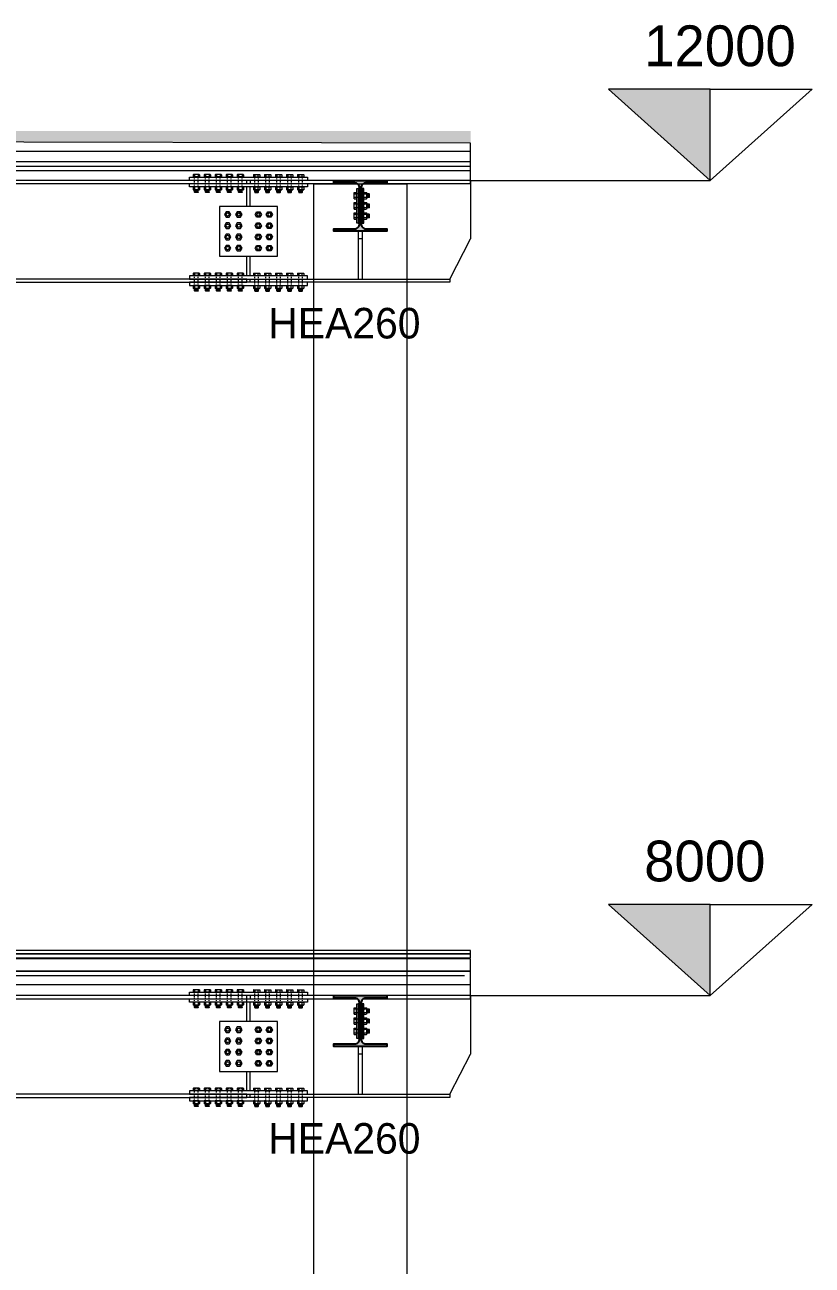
# Model space of a CAD drawing. Header units: millimetres. Extents: x -6949 to 549764, y -83146 to 127128.
# Drawn here: x 197979 to 201843, y 69221 to 75307 of the extents above; entities that cross this region are included whole.
import ezdxf

# ---------------------------------------------------------------- set-up
doc = ezdxf.new("R2010")
doc.units = ezdxf.units.MM
doc.linetypes.add('Tratto', pattern=[6.35, 3.175, -3.175])
for name, color, linetype, lineweight in [('armatura', 1, 'Continuous', 15), ('bulloni', 5, 'Continuous', 9), ('piastra', 6, 'Continuous', 18), ('S-BEAM', 5, 'Continuous', 18), ('S-COLS', 7, 'Continuous', 18), ('SEZIONI acciaio - Steel sections', 7, 'Continuous', 25), ('solaio2', 7, 'Continuous', 9)]:
    doc.layers.add(name, color=color, linetype=linetype, lineweight=lineweight)
doc.layers.add('quote', color=7, linetype='Continuous', lineweight=5, true_color=0x383838)
doc.styles.get("Standard").update_dxf_attribs({"font": ''})
doc.styles.get('Standard').set_extended_font_data('Bahnschrift Light')

# ---------------------------------------------------------------- blocks, each defined once
blk = doc.blocks.new('*U252')
at = {"layer": 'bulloni'}
blk.add_lwpolyline([(-15.6, 0), (-7.8, -13.5), (7.8, -13.5), (15.6, 0), (7.8, 13.5), (-7.8, 13.5)], close=True, dxfattribs=at)
for radius in [9, 7.88]:
    blk.add_circle((0, 0), radius, dxfattribs=at)
blk = doc.blocks.new('*U253')
at = {"color": 0, "linetype": 'ByBlock', "lineweight": -2, "transparency": 16777216}
for p in [(0, 0), (55, 0), (0, -55), (55, -55), (0, -110), (55, -110), (0, -165), (55, -165)]:
    blk.add_blockref('*U252', p, dxfattribs=at)
blk = doc.blocks.new('*U254')
at = {"layer": 'bulloni'}
blk.add_lwpolyline([(-15.6, 0), (-7.8, -13.5), (7.8, -13.5), (15.6, 0), (7.8, 13.5), (-7.8, 13.5)], close=True, dxfattribs=at)
for radius in [9, 7.88]:
    blk.add_circle((0, 0), radius, dxfattribs=at)
blk = doc.blocks.new('*U255')
at = {"color": 0, "linetype": 'ByBlock', "lineweight": -2, "transparency": 16777216}
for p in [(0, 0), (55, 0), (0, -55), (55, -55), (0, -110), (55, -110), (0, -165), (55, -165)]:
    blk.add_blockref('*U254', p, dxfattribs=at)
blk = doc.blocks.new('*U256')
at = {"layer": 'bulloni'}
for p, q in [((-13.7, 44.3), (-15.6, 43.1)), ((-15.6, 43.1), (-15.6, 32.8)), ((15.6, 32.8), (-15.6, 32.8)), ((13.7, 44.3), (-13.7, 44.3)), ((-12.5, 32.8), (-12.5, 32.3)), ((12.5, 32.3), (-12.5, 32.3)), ((-7.8, 32.8), (-7.8, 43.1)), ((7.8, 43.1), (7.8, 32.8)), ((12.5, 32.8), (12.5, 32.3)), ((13.7, 44.3), (15.6, 43.1)), ((15.6, 43.1), (15.6, 32.8)), ((-13.7, -16.7), (-15.6, -17.9)), ((-15.6, -17.9), (-15.6, -30.4)), ((-13.7, -31.7), (-15.6, -30.4)), ((13.7, -16.7), (-13.7, -16.7)), ((13.7, -31.7), (-13.7, -31.7)), ((-9, -43.3), (-9, -31.7)), ((-8, -44.3), (-9, -43.3)), ((9, -43.3), (-9, -43.3)), ((8, -44.3), (-8, -44.3)), ((-7.8, -30.4), (-7.8, -17.9)), ((-6.5, -34.4), (6.5, -33.7)), ((-6.5, -39.4), (6.5, -38.7)), ((-5, -36.8), (5, -36.3)), ((-5, -41.8), (5, -41.3)), ((7.8, -17.9), (7.8, -30.4)), ((9, -43.3), (8, -44.3)), ((9, -43.3), (9, -31.7)), ((13.7, -16.7), (15.6, -17.9)), ((13.7, -31.7), (15.6, -30.4)), ((15.6, -17.9), (15.6, -30.4))]:
    blk.add_line(p, q, dxfattribs=at)
at = {"layer": 'bulloni', "linetype": 'Tratto'}
for points in [[(-9, -16.7), (-9, 31.3)], [(9, -16.7), (9, 31.3)]]:
    blk.add_lwpolyline(points, dxfattribs=at)
at = {"layer": 'bulloni'}
for centre, radius, start, end in [((-11.7, 37.6), 6.67, 54.26215, 125.73785), ((-10, 31.3), 1, 0, 90), ((0, 19.5), 24.8, 71.68582, 108.31418), ((11.7, 37.6), 6.67, 54.26215, 125.73785), ((10, 31.3), 1, 90, 180), ((-11.7, -23.4), 6.67, 54.26215, 125.73785), ((-11.7, -25), 6.67, 234.26215, 305.73785), ((0, -41.5), 24.8, 71.68582, 108.31418), ((0, -6.9), 24.8, 251.68582, 288.31418), ((11.7, -23.4), 6.67, 54.26215, 125.73785), ((11.7, -25), 6.67, 234.26215, 305.73785)]:
    blk.add_arc(centre, radius, start, end, dxfattribs=at)
blk = doc.blocks.new('*U257')
at = {"color": 0, "linetype": 'ByBlock', "lineweight": -2, "transparency": 16777216}
for p in [(0, 0), (54, 0), (108, 0), (162, 0), (216, 0)]:
    blk.add_blockref('*U256', p, dxfattribs=at)
blk = doc.blocks.new('*U258')
at = {"layer": 'bulloni'}
for p, q in [((-13.7, 44.3), (-15.6, 43.1)), ((-15.6, 43.1), (-15.6, 32.8)), ((15.6, 32.8), (-15.6, 32.8)), ((13.7, 44.3), (-13.7, 44.3)), ((-12.5, 32.8), (-12.5, 32.3)), ((12.5, 32.3), (-12.5, 32.3)), ((-7.8, 32.8), (-7.8, 43.1)), ((7.8, 43.1), (7.8, 32.8)), ((12.5, 32.8), (12.5, 32.3)), ((13.7, 44.3), (15.6, 43.1)), ((15.6, 43.1), (15.6, 32.8)), ((-13.7, -16.7), (-15.6, -17.9)), ((-15.6, -17.9), (-15.6, -30.4)), ((-13.7, -31.7), (-15.6, -30.4)), ((13.7, -16.7), (-13.7, -16.7)), ((13.7, -31.7), (-13.7, -31.7)), ((-9, -43.3), (-9, -31.7)), ((-8, -44.3), (-9, -43.3)), ((9, -43.3), (-9, -43.3)), ((8, -44.3), (-8, -44.3)), ((-7.8, -30.4), (-7.8, -17.9)), ((-6.5, -34.4), (6.5, -33.7)), ((-6.5, -39.4), (6.5, -38.7)), ((-5, -36.8), (5, -36.3)), ((-5, -41.8), (5, -41.3)), ((7.8, -17.9), (7.8, -30.4)), ((9, -43.3), (8, -44.3)), ((9, -43.3), (9, -31.7)), ((13.7, -16.7), (15.6, -17.9)), ((13.7, -31.7), (15.6, -30.4)), ((15.6, -17.9), (15.6, -30.4))]:
    blk.add_line(p, q, dxfattribs=at)
at = {"layer": 'bulloni', "linetype": 'Tratto'}
for points in [[(-9, -16.7), (-9, 31.3)], [(9, -16.7), (9, 31.3)]]:
    blk.add_lwpolyline(points, dxfattribs=at)
at = {"layer": 'bulloni'}
for centre, radius, start, end in [((-11.7, 37.6), 6.67, 54.26215, 125.73785), ((-10, 31.3), 1, 0, 90), ((0, 19.5), 24.8, 71.68582, 108.31418), ((11.7, 37.6), 6.67, 54.26215, 125.73785), ((10, 31.3), 1, 90, 180), ((-11.7, -23.4), 6.67, 54.26215, 125.73785), ((-11.7, -25), 6.67, 234.26215, 305.73785), ((0, -41.5), 24.8, 71.68582, 108.31418), ((0, -6.9), 24.8, 251.68582, 288.31418), ((11.7, -23.4), 6.67, 54.26215, 125.73785), ((11.7, -25), 6.67, 234.26215, 305.73785)]:
    blk.add_arc(centre, radius, start, end, dxfattribs=at)
blk = doc.blocks.new('*U263')
at = {"color": 0, "linetype": 'ByBlock', "lineweight": -2, "transparency": 16777216}
for p in [(0, 0), (54, 0), (108, 0), (162, 0), (216, 0)]:
    blk.add_blockref('*U258', p, dxfattribs=at)
blk = doc.blocks.new('*U249')
at = {"layer": 'bulloni'}
for p, q in [((-13.7, 44.3), (-15.6, 43.1)), ((-15.6, 43.1), (-15.6, 32.8)), ((15.6, 32.8), (-15.6, 32.8)), ((13.7, 44.3), (-13.7, 44.3)), ((-12.5, 32.8), (-12.5, 32.3)), ((12.5, 32.3), (-12.5, 32.3)), ((-7.8, 32.8), (-7.8, 43.1)), ((7.8, 43.1), (7.8, 32.8)), ((12.5, 32.8), (12.5, 32.3)), ((13.7, 44.3), (15.6, 43.1)), ((15.6, 43.1), (15.6, 32.8)), ((-13.7, -16.7), (-15.6, -17.9)), ((-15.6, -17.9), (-15.6, -30.4)), ((-13.7, -31.7), (-15.6, -30.4)), ((13.7, -16.7), (-13.7, -16.7)), ((13.7, -31.7), (-13.7, -31.7)), ((-9, -43.3), (-9, -31.7)), ((-8, -44.3), (-9, -43.3)), ((9, -43.3), (-9, -43.3)), ((8, -44.3), (-8, -44.3)), ((-7.8, -30.4), (-7.8, -17.9)), ((-6.5, -34.4), (6.5, -33.7)), ((-6.5, -39.4), (6.5, -38.7)), ((-5, -36.8), (5, -36.3)), ((-5, -41.8), (5, -41.3)), ((7.8, -17.9), (7.8, -30.4)), ((9, -43.3), (8, -44.3)), ((9, -43.3), (9, -31.7)), ((13.7, -16.7), (15.6, -17.9)), ((13.7, -31.7), (15.6, -30.4)), ((15.6, -17.9), (15.6, -30.4))]:
    blk.add_line(p, q, dxfattribs=at)
at = {"layer": 'bulloni', "linetype": 'Tratto'}
for points in [[(-9, -16.7), (-9, 31.3)], [(9, -16.7), (9, 31.3)]]:
    blk.add_lwpolyline(points, dxfattribs=at)
at = {"layer": 'bulloni'}
for centre, radius, start, end in [((-11.7, 37.6), 6.67, 54.26215, 125.73785), ((-10, 31.3), 1, 0, 90), ((0, 19.5), 24.8, 71.68582, 108.31418), ((11.7, 37.6), 6.67, 54.26215, 125.73785), ((10, 31.3), 1, 90, 180), ((-11.7, -23.4), 6.67, 54.26215, 125.73785), ((-11.7, -25), 6.67, 234.26215, 305.73785), ((0, -41.5), 24.8, 71.68582, 108.31418), ((0, -6.9), 24.8, 251.68582, 288.31418), ((11.7, -23.4), 6.67, 54.26215, 125.73785), ((11.7, -25), 6.67, 234.26215, 305.73785)]:
    blk.add_arc(centre, radius, start, end, dxfattribs=at)
blk = doc.blocks.new('*U250')
at = {"color": 0, "linetype": 'ByBlock', "lineweight": -2, "transparency": 16777216}
for p in [(0, 0), (54, 0), (108, 0), (162, 0), (216, 0)]:
    blk.add_blockref('*U249', p, dxfattribs=at)
blk = doc.blocks.new('*U251')
at = {"layer": 'bulloni'}
for p, q in [((-13.7, 44.3), (-15.6, 43.1)), ((-15.6, 43.1), (-15.6, 32.8)), ((15.6, 32.8), (-15.6, 32.8)), ((13.7, 44.3), (-13.7, 44.3)), ((-12.5, 32.8), (-12.5, 32.3)), ((12.5, 32.3), (-12.5, 32.3)), ((-7.8, 32.8), (-7.8, 43.1)), ((7.8, 43.1), (7.8, 32.8)), ((12.5, 32.8), (12.5, 32.3)), ((13.7, 44.3), (15.6, 43.1)), ((15.6, 43.1), (15.6, 32.8)), ((-13.7, -16.7), (-15.6, -17.9)), ((-15.6, -17.9), (-15.6, -30.4)), ((-13.7, -31.7), (-15.6, -30.4)), ((13.7, -16.7), (-13.7, -16.7)), ((13.7, -31.7), (-13.7, -31.7)), ((-9, -43.3), (-9, -31.7)), ((-8, -44.3), (-9, -43.3)), ((9, -43.3), (-9, -43.3)), ((8, -44.3), (-8, -44.3)), ((-7.8, -30.4), (-7.8, -17.9)), ((-6.5, -34.4), (6.5, -33.7)), ((-6.5, -39.4), (6.5, -38.7)), ((-5, -36.8), (5, -36.3)), ((-5, -41.8), (5, -41.3)), ((7.8, -17.9), (7.8, -30.4)), ((9, -43.3), (8, -44.3)), ((9, -43.3), (9, -31.7)), ((13.7, -16.7), (15.6, -17.9)), ((13.7, -31.7), (15.6, -30.4)), ((15.6, -17.9), (15.6, -30.4))]:
    blk.add_line(p, q, dxfattribs=at)
at = {"layer": 'bulloni', "linetype": 'Tratto'}
for points in [[(-9, -16.7), (-9, 31.3)], [(9, -16.7), (9, 31.3)]]:
    blk.add_lwpolyline(points, dxfattribs=at)
at = {"layer": 'bulloni'}
for centre, radius, start, end in [((-11.7, 37.6), 6.67, 54.26215, 125.73785), ((-10, 31.3), 1, 0, 90), ((0, 19.5), 24.8, 71.68582, 108.31418), ((11.7, 37.6), 6.67, 54.26215, 125.73785), ((10, 31.3), 1, 90, 180), ((-11.7, -23.4), 6.67, 54.26215, 125.73785), ((-11.7, -25), 6.67, 234.26215, 305.73785), ((0, -41.5), 24.8, 71.68582, 108.31418), ((0, -6.9), 24.8, 251.68582, 288.31418), ((11.7, -23.4), 6.67, 54.26215, 125.73785), ((11.7, -25), 6.67, 234.26215, 305.73785)]:
    blk.add_arc(centre, radius, start, end, dxfattribs=at)
blk = doc.blocks.new('*U264')
at = {"color": 0, "linetype": 'ByBlock', "lineweight": -2, "transparency": 16777216}
for p in [(0, 0), (54, 0), (108, 0), (162, 0), (216, 0)]:
    blk.add_blockref('*U251', p, dxfattribs=at)
blk = doc.blocks.new('dbcjd')
at = {"layer": 'bulloni'}
for p, q in [((12712.1, -46901.9), (12713.1, -46900.9)), ((12712.1, -46917.9), (12712.1, -46901.9)), ((12713.1, -46918.9), (12712.1, -46917.9)), ((12713.1, -46900.9), (12724.8, -46900.9)), ((12713.1, -46918.9), (12713.1, -46900.9)), ((12713.1, -46918.9), (12724.8, -46918.9)), ((12714.6, -46904.9), (12715.2, -46914.9)), ((12717, -46903.4), (12717.8, -46916.4)), ((12719.6, -46904.9), (12720.2, -46914.9)), ((12722, -46903.4), (12722.8, -46916.4)), ((12724.8, -46896.2), (12726, -46894.3)), ((12724.8, -46923.6), (12724.8, -46896.2)), ((12724.8, -46923.6), (12726, -46925.5)), ((12738.5, -46894.3), (12726, -46894.3)), ((12726, -46902.1), (12738.5, -46902.1)), ((12738.5, -46917.7), (12726, -46917.7)), ((12739.8, -46896.2), (12738.5, -46894.3)), ((12739.8, -46923.6), (12738.5, -46925.5)), ((12739.8, -46923.6), (12739.8, -46896.2)), ((12775.8, -46922.4), (12775.8, -46897.4)), ((12776.3, -46897.4), (12775.8, -46897.4)), ((12776.3, -46922.4), (12775.8, -46922.4)), ((12776.3, -46925.5), (12776.3, -46894.3)), ((12786.5, -46894.3), (12776.3, -46894.3)), ((12776.3, -46902.1), (12786.5, -46902.1)), ((12786.5, -46917.7), (12776.3, -46917.7)), ((12787.8, -46896.2), (12786.5, -46894.3)), ((12787.8, -46923.6), (12786.5, -46925.5)), ((12787.8, -46923.6), (12787.8, -46896.2)), ((12712.1, -46951.9), (12713.1, -46950.9)), ((12712.1, -46967.9), (12712.1, -46951.9)), ((12713.1, -46968.9), (12712.1, -46967.9)), ((12713.1, -46950.9), (12724.8, -46950.9)), ((12713.1, -46968.9), (12713.1, -46950.9)), ((12713.1, -46968.9), (12724.8, -46968.9)), ((12714.6, -46954.9), (12715.2, -46964.9)), ((12717, -46953.4), (12717.8, -46966.4)), ((12719.6, -46954.9), (12720.2, -46964.9)), ((12722, -46953.4), (12722.8, -46966.4)), ((12724.8, -46946.2), (12726, -46944.3)), ((12724.8, -46973.6), (12724.8, -46946.2)), ((12724.8, -46973.6), (12726, -46975.5)), ((12738.5, -46925.5), (12726, -46925.5)), ((12738.5, -46944.3), (12726, -46944.3)), ((12726, -46952.1), (12738.5, -46952.1)), ((12738.5, -46967.7), (12726, -46967.7)), ((12738.5, -46975.5), (12726, -46975.5)), ((12739.8, -46946.2), (12738.5, -46944.3)), ((12739.8, -46973.6), (12738.5, -46975.5)), ((12739.8, -46973.6), (12739.8, -46946.2)), ((12775.8, -46972.4), (12775.8, -46947.4)), ((12776.3, -46947.4), (12775.8, -46947.4)), ((12776.3, -46972.4), (12775.8, -46972.4)), ((12786.5, -46925.5), (12776.3, -46925.5)), ((12776.3, -46975.5), (12776.3, -46944.3)), ((12786.5, -46944.3), (12776.3, -46944.3)), ((12776.3, -46952.1), (12786.5, -46952.1)), ((12786.5, -46967.7), (12776.3, -46967.7)), ((12786.5, -46975.5), (12776.3, -46975.5)), ((12787.8, -46946.2), (12786.5, -46944.3)), ((12787.8, -46973.6), (12786.5, -46975.5)), ((12787.8, -46973.6), (12787.8, -46946.2)), ((12712.1, -47001.9), (12713.1, -47000.9)), ((12712.1, -47017.9), (12712.1, -47001.9)), ((12713.1, -47018.9), (12712.1, -47017.9)), ((12713.1, -47000.9), (12724.8, -47000.9)), ((12713.1, -47018.9), (12713.1, -47000.9)), ((12713.1, -47018.9), (12724.8, -47018.9)), ((12714.6, -47004.9), (12715.2, -47014.9)), ((12717, -47003.4), (12717.8, -47016.4)), ((12719.6, -47004.9), (12720.2, -47014.9)), ((12722, -47003.4), (12722.8, -47016.4)), ((12724.8, -46996.2), (12726, -46994.3)), ((12724.8, -47023.6), (12724.8, -46996.2)), ((12724.8, -47023.6), (12726, -47025.5)), ((12738.5, -46994.3), (12726, -46994.3)), ((12726, -47002.1), (12738.5, -47002.1)), ((12738.5, -47017.7), (12726, -47017.7)), ((12738.5, -47025.5), (12726, -47025.5)), ((12739.8, -46996.2), (12738.5, -46994.3)), ((12739.8, -47023.6), (12738.5, -47025.5)), ((12739.8, -47023.6), (12739.8, -46996.2)), ((12775.8, -47022.4), (12775.8, -46997.4)), ((12776.3, -46997.4), (12775.8, -46997.4)), ((12776.3, -47022.4), (12775.8, -47022.4)), ((12776.3, -47025.5), (12776.3, -46994.3)), ((12786.5, -46994.3), (12776.3, -46994.3)), ((12776.3, -47002.1), (12786.5, -47002.1)), ((12786.5, -47017.7), (12776.3, -47017.7)), ((12786.5, -47025.5), (12776.3, -47025.5)), ((12787.8, -46996.2), (12786.5, -46994.3)), ((12787.8, -47023.6), (12786.5, -47025.5)), ((12787.8, -47023.6), (12787.8, -46996.2))]:
    blk.add_line(p, q, dxfattribs=at)
at = {"layer": 'bulloni', "linetype": 'Tratto'}
for points in [[(12739.8, -46900.9), (12774.8, -46900.9)], [(12739.8, -46918.9), (12774.8, -46918.9)], [(12739.8, -46950.9), (12774.8, -46950.9)], [(12739.8, -46968.9), (12774.8, -46968.9)], [(12739.8, -47000.9), (12774.8, -47000.9)], [(12739.8, -47018.9), (12774.8, -47018.9)]]:
    blk.add_lwpolyline(points, dxfattribs=at)
at = {"layer": 'bulloni'}
for centre, radius, start, end in [((12731.4, -46898.2), 6.67, 144.26215, 215.73785), ((12749.6, -46909.9), 24.8, 161.68582, 198.31418), ((12731.4, -46921.6), 6.67, 144.26215, 215.73785), ((12733.1, -46898.2), 6.67, 324.26215, 35.73785), ((12715, -46909.9), 24.8, 341.68582, 18.31418), ((12733.1, -46921.6), 6.67, 324.26215, 35.73785), ((12774.8, -46899.9), 1, 270, 0), ((12774.8, -46919.9), 1, 0, 90), ((12781.1, -46898.2), 6.67, 324.26215, 35.73785), ((12763, -46909.9), 24.8, 341.68582, 18.31418), ((12781.1, -46921.6), 6.67, 324.26215, 35.73785), ((12731.4, -46948.2), 6.67, 144.26215, 215.73785), ((12749.6, -46959.9), 24.8, 161.68582, 198.31418), ((12731.4, -46971.6), 6.67, 144.26215, 215.73785), ((12733.1, -46948.2), 6.67, 324.26215, 35.73785), ((12715, -46959.9), 24.8, 341.68582, 18.31418), ((12733.1, -46971.6), 6.67, 324.26215, 35.73785), ((12774.8, -46949.9), 1, 270, 0), ((12774.8, -46969.9), 1, 0, 90), ((12781.1, -46948.2), 6.67, 324.26215, 35.73785), ((12763, -46959.9), 24.8, 341.68582, 18.31418), ((12781.1, -46971.6), 6.67, 324.26215, 35.73785), ((12731.4, -46998.2), 6.67, 144.26215, 215.73785), ((12749.6, -47009.9), 24.8, 161.68582, 198.31418), ((12731.4, -47021.6), 6.67, 144.26215, 215.73785), ((12733.1, -46998.2), 6.67, 324.26215, 35.73785), ((12715, -47009.9), 24.8, 341.68582, 18.31418), ((12733.1, -47021.6), 6.67, 324.26215, 35.73785), ((12774.8, -46999.9), 1, 270, 0), ((12774.8, -47019.9), 1, 0, 90), ((12781.1, -46998.2), 6.67, 324.26215, 35.73785), ((12763, -47009.9), 24.8, 341.68582, 18.31418), ((12781.1, -47021.6), 6.67, 324.26215, 35.73785)]:
    blk.add_arc(centre, radius, start, end, dxfattribs=at)
blk = doc.blocks.new('*U298')
at = {"layer": 'bulloni'}
blk.add_lwpolyline([(-15.6, 0), (-7.8, -13.5), (7.8, -13.5), (15.6, 0), (7.8, 13.5), (-7.8, 13.5)], close=True, dxfattribs=at)
for radius in [9, 7.88]:
    blk.add_circle((0, 0), radius, dxfattribs=at)
blk = doc.blocks.new('*U299')
at = {"color": 0, "linetype": 'ByBlock', "lineweight": -2, "transparency": 16777216}
for p in [(0, 0), (55, 0), (0, -55), (55, -55), (0, -110), (55, -110), (0, -165), (55, -165)]:
    blk.add_blockref('*U298', p, dxfattribs=at)
blk = doc.blocks.new('*U300')
at = {"layer": 'bulloni'}
blk.add_lwpolyline([(-15.6, 0), (-7.8, -13.5), (7.8, -13.5), (15.6, 0), (7.8, 13.5), (-7.8, 13.5)], close=True, dxfattribs=at)
for radius in [9, 7.88]:
    blk.add_circle((0, 0), radius, dxfattribs=at)
blk = doc.blocks.new('*U301')
at = {"color": 0, "linetype": 'ByBlock', "lineweight": -2, "transparency": 16777216}
for p in [(0, 0), (55, 0), (0, -55), (55, -55), (0, -110), (55, -110), (0, -165), (55, -165)]:
    blk.add_blockref('*U300', p, dxfattribs=at)
blk = doc.blocks.new('*U302')
at = {"layer": 'bulloni'}
for p, q in [((-13.7, 44.3), (-15.6, 43.1)), ((-15.6, 43.1), (-15.6, 32.8)), ((15.6, 32.8), (-15.6, 32.8)), ((13.7, 44.3), (-13.7, 44.3)), ((-12.5, 32.8), (-12.5, 32.3)), ((12.5, 32.3), (-12.5, 32.3)), ((-7.8, 32.8), (-7.8, 43.1)), ((7.8, 43.1), (7.8, 32.8)), ((12.5, 32.8), (12.5, 32.3)), ((13.7, 44.3), (15.6, 43.1)), ((15.6, 43.1), (15.6, 32.8)), ((-13.7, -16.7), (-15.6, -17.9)), ((-15.6, -17.9), (-15.6, -30.4)), ((-13.7, -31.7), (-15.6, -30.4)), ((13.7, -16.7), (-13.7, -16.7)), ((13.7, -31.7), (-13.7, -31.7)), ((-9, -43.3), (-9, -31.7)), ((-8, -44.3), (-9, -43.3)), ((9, -43.3), (-9, -43.3)), ((8, -44.3), (-8, -44.3)), ((-7.8, -30.4), (-7.8, -17.9)), ((-6.5, -34.4), (6.5, -33.7)), ((-6.5, -39.4), (6.5, -38.7)), ((-5, -36.8), (5, -36.3)), ((-5, -41.8), (5, -41.3)), ((7.8, -17.9), (7.8, -30.4)), ((9, -43.3), (8, -44.3)), ((9, -43.3), (9, -31.7)), ((13.7, -16.7), (15.6, -17.9)), ((13.7, -31.7), (15.6, -30.4)), ((15.6, -17.9), (15.6, -30.4))]:
    blk.add_line(p, q, dxfattribs=at)
at = {"layer": 'bulloni', "linetype": 'Tratto'}
for points in [[(-9, -16.7), (-9, 31.3)], [(9, -16.7), (9, 31.3)]]:
    blk.add_lwpolyline(points, dxfattribs=at)
at = {"layer": 'bulloni'}
for centre, radius, start, end in [((-11.7, 37.6), 6.67, 54.26215, 125.73785), ((-10, 31.3), 1, 0, 90), ((0, 19.5), 24.8, 71.68582, 108.31418), ((11.7, 37.6), 6.67, 54.26215, 125.73785), ((10, 31.3), 1, 90, 180), ((-11.7, -23.4), 6.67, 54.26215, 125.73785), ((-11.7, -25), 6.67, 234.26215, 305.73785), ((0, -41.5), 24.8, 71.68582, 108.31418), ((0, -6.9), 24.8, 251.68582, 288.31418), ((11.7, -23.4), 6.67, 54.26215, 125.73785), ((11.7, -25), 6.67, 234.26215, 305.73785)]:
    blk.add_arc(centre, radius, start, end, dxfattribs=at)
blk = doc.blocks.new('*U303')
at = {"color": 0, "linetype": 'ByBlock', "lineweight": -2, "transparency": 16777216}
for p in [(0, 0), (54, 0), (108, 0), (162, 0), (216, 0)]:
    blk.add_blockref('*U302', p, dxfattribs=at)
blk = doc.blocks.new('*U304')
at = {"layer": 'bulloni'}
for p, q in [((-13.7, 44.3), (-15.6, 43.1)), ((-15.6, 43.1), (-15.6, 32.8)), ((15.6, 32.8), (-15.6, 32.8)), ((13.7, 44.3), (-13.7, 44.3)), ((-12.5, 32.8), (-12.5, 32.3)), ((12.5, 32.3), (-12.5, 32.3)), ((-7.8, 32.8), (-7.8, 43.1)), ((7.8, 43.1), (7.8, 32.8)), ((12.5, 32.8), (12.5, 32.3)), ((13.7, 44.3), (15.6, 43.1)), ((15.6, 43.1), (15.6, 32.8)), ((-13.7, -16.7), (-15.6, -17.9)), ((-15.6, -17.9), (-15.6, -30.4)), ((-13.7, -31.7), (-15.6, -30.4)), ((13.7, -16.7), (-13.7, -16.7)), ((13.7, -31.7), (-13.7, -31.7)), ((-9, -43.3), (-9, -31.7)), ((-8, -44.3), (-9, -43.3)), ((9, -43.3), (-9, -43.3)), ((8, -44.3), (-8, -44.3)), ((-7.8, -30.4), (-7.8, -17.9)), ((-6.5, -34.4), (6.5, -33.7)), ((-6.5, -39.4), (6.5, -38.7)), ((-5, -36.8), (5, -36.3)), ((-5, -41.8), (5, -41.3)), ((7.8, -17.9), (7.8, -30.4)), ((9, -43.3), (8, -44.3)), ((9, -43.3), (9, -31.7)), ((13.7, -16.7), (15.6, -17.9)), ((13.7, -31.7), (15.6, -30.4)), ((15.6, -17.9), (15.6, -30.4))]:
    blk.add_line(p, q, dxfattribs=at)
at = {"layer": 'bulloni', "linetype": 'Tratto'}
for points in [[(-9, -16.7), (-9, 31.3)], [(9, -16.7), (9, 31.3)]]:
    blk.add_lwpolyline(points, dxfattribs=at)
at = {"layer": 'bulloni'}
for centre, radius, start, end in [((-11.7, 37.6), 6.67, 54.26215, 125.73785), ((-10, 31.3), 1, 0, 90), ((0, 19.5), 24.8, 71.68582, 108.31418), ((11.7, 37.6), 6.67, 54.26215, 125.73785), ((10, 31.3), 1, 90, 180), ((-11.7, -23.4), 6.67, 54.26215, 125.73785), ((-11.7, -25), 6.67, 234.26215, 305.73785), ((0, -41.5), 24.8, 71.68582, 108.31418), ((0, -6.9), 24.8, 251.68582, 288.31418), ((11.7, -23.4), 6.67, 54.26215, 125.73785), ((11.7, -25), 6.67, 234.26215, 305.73785)]:
    blk.add_arc(centre, radius, start, end, dxfattribs=at)
blk = doc.blocks.new('*U305')
at = {"color": 0, "linetype": 'ByBlock', "lineweight": -2, "transparency": 16777216}
for p in [(0, 0), (54, 0), (108, 0), (162, 0), (216, 0)]:
    blk.add_blockref('*U304', p, dxfattribs=at)
blk = doc.blocks.new('*U307')
at = {"layer": 'bulloni'}
for p, q in [((-13.7, 44.3), (-15.6, 43.1)), ((-15.6, 43.1), (-15.6, 32.8)), ((15.6, 32.8), (-15.6, 32.8)), ((13.7, 44.3), (-13.7, 44.3)), ((-12.5, 32.8), (-12.5, 32.3)), ((12.5, 32.3), (-12.5, 32.3)), ((-7.8, 32.8), (-7.8, 43.1)), ((7.8, 43.1), (7.8, 32.8)), ((12.5, 32.8), (12.5, 32.3)), ((13.7, 44.3), (15.6, 43.1)), ((15.6, 43.1), (15.6, 32.8)), ((-13.7, -16.7), (-15.6, -17.9)), ((-15.6, -17.9), (-15.6, -30.4)), ((-13.7, -31.7), (-15.6, -30.4)), ((13.7, -16.7), (-13.7, -16.7)), ((13.7, -31.7), (-13.7, -31.7)), ((-9, -43.3), (-9, -31.7)), ((-8, -44.3), (-9, -43.3)), ((9, -43.3), (-9, -43.3)), ((8, -44.3), (-8, -44.3)), ((-7.8, -30.4), (-7.8, -17.9)), ((-6.5, -34.4), (6.5, -33.7)), ((-6.5, -39.4), (6.5, -38.7)), ((-5, -36.8), (5, -36.3)), ((-5, -41.8), (5, -41.3)), ((7.8, -17.9), (7.8, -30.4)), ((9, -43.3), (8, -44.3)), ((9, -43.3), (9, -31.7)), ((13.7, -16.7), (15.6, -17.9)), ((13.7, -31.7), (15.6, -30.4)), ((15.6, -17.9), (15.6, -30.4))]:
    blk.add_line(p, q, dxfattribs=at)
at = {"layer": 'bulloni', "linetype": 'Tratto'}
for points in [[(-9, -16.7), (-9, 31.3)], [(9, -16.7), (9, 31.3)]]:
    blk.add_lwpolyline(points, dxfattribs=at)
at = {"layer": 'bulloni'}
for centre, radius, start, end in [((-11.7, 37.6), 6.67, 54.26215, 125.73785), ((-10, 31.3), 1, 0, 90), ((0, 19.5), 24.8, 71.68582, 108.31418), ((11.7, 37.6), 6.67, 54.26215, 125.73785), ((10, 31.3), 1, 90, 180), ((-11.7, -23.4), 6.67, 54.26215, 125.73785), ((-11.7, -25), 6.67, 234.26215, 305.73785), ((0, -41.5), 24.8, 71.68582, 108.31418), ((0, -6.9), 24.8, 251.68582, 288.31418), ((11.7, -23.4), 6.67, 54.26215, 125.73785), ((11.7, -25), 6.67, 234.26215, 305.73785)]:
    blk.add_arc(centre, radius, start, end, dxfattribs=at)
blk = doc.blocks.new('*U308')
at = {"color": 0, "linetype": 'ByBlock', "lineweight": -2, "transparency": 16777216}
for p in [(0, 0), (54, 0), (108, 0), (162, 0), (216, 0)]:
    blk.add_blockref('*U307', p, dxfattribs=at)
blk = doc.blocks.new('*U297')
at = {"layer": 'bulloni'}
for p, q in [((-13.7, 44.3), (-15.6, 43.1)), ((-15.6, 43.1), (-15.6, 32.8)), ((15.6, 32.8), (-15.6, 32.8)), ((13.7, 44.3), (-13.7, 44.3)), ((-12.5, 32.8), (-12.5, 32.3)), ((12.5, 32.3), (-12.5, 32.3)), ((-7.8, 32.8), (-7.8, 43.1)), ((7.8, 43.1), (7.8, 32.8)), ((12.5, 32.8), (12.5, 32.3)), ((13.7, 44.3), (15.6, 43.1)), ((15.6, 43.1), (15.6, 32.8)), ((-13.7, -16.7), (-15.6, -17.9)), ((-15.6, -17.9), (-15.6, -30.4)), ((-13.7, -31.7), (-15.6, -30.4)), ((13.7, -16.7), (-13.7, -16.7)), ((13.7, -31.7), (-13.7, -31.7)), ((-9, -43.3), (-9, -31.7)), ((-8, -44.3), (-9, -43.3)), ((9, -43.3), (-9, -43.3)), ((8, -44.3), (-8, -44.3)), ((-7.8, -30.4), (-7.8, -17.9)), ((-6.5, -34.4), (6.5, -33.7)), ((-6.5, -39.4), (6.5, -38.7)), ((-5, -36.8), (5, -36.3)), ((-5, -41.8), (5, -41.3)), ((7.8, -17.9), (7.8, -30.4)), ((9, -43.3), (8, -44.3)), ((9, -43.3), (9, -31.7)), ((13.7, -16.7), (15.6, -17.9)), ((13.7, -31.7), (15.6, -30.4)), ((15.6, -17.9), (15.6, -30.4))]:
    blk.add_line(p, q, dxfattribs=at)
at = {"layer": 'bulloni', "linetype": 'Tratto'}
for points in [[(-9, -16.7), (-9, 31.3)], [(9, -16.7), (9, 31.3)]]:
    blk.add_lwpolyline(points, dxfattribs=at)
at = {"layer": 'bulloni'}
for centre, radius, start, end in [((-11.7, 37.6), 6.67, 54.26215, 125.73785), ((-10, 31.3), 1, 0, 90), ((0, 19.5), 24.8, 71.68582, 108.31418), ((11.7, 37.6), 6.67, 54.26215, 125.73785), ((10, 31.3), 1, 90, 180), ((-11.7, -23.4), 6.67, 54.26215, 125.73785), ((-11.7, -25), 6.67, 234.26215, 305.73785), ((0, -41.5), 24.8, 71.68582, 108.31418), ((0, -6.9), 24.8, 251.68582, 288.31418), ((11.7, -23.4), 6.67, 54.26215, 125.73785), ((11.7, -25), 6.67, 234.26215, 305.73785)]:
    blk.add_arc(centre, radius, start, end, dxfattribs=at)
blk = doc.blocks.new('*U306')
at = {"color": 0, "linetype": 'ByBlock', "lineweight": -2, "transparency": 16777216}
for p in [(0, 0), (54, 0), (108, 0), (162, 0), (216, 0)]:
    blk.add_blockref('*U297', p, dxfattribs=at)

msp = doc.modelspace()

# ---------------------------------------------------------------- hatches: boundary and pattern name
at = {"lineweight": 9}
h = msp.add_hatch(dxfattribs=at)
h.set_pattern_fill('GRAVEL', color=0, scale=4.4)
h.set_pattern_definition([(228.012788, (116851.094, 98563.538), (-894.0800001, -1005.8399999), [15.03574, -1488.54128]), (184.969741, (116841.0353, 98552.362), (1341.11999947, 111.76000637), [25.80181, -2554.37815]), (132.510447, (116815.3305, 98550.127), (1117.60000047, -1229.35999957), [18.19319, -1801.1278]), (267.273689, (116771.744, 98522.187), (111.76000023, 2235.2), [23.4962, -2326.12325]), (292.833654, (116770.6265, 98498.717), (-558.80000005, 1341.11999998), [23.03988, -2280.95154]), (357.273689, (116779.5673, 98477.483), (-2235.2, 111.76000023), [23.4962, -2326.12325]), (37.6942405, (116803.037, 98476.365), (-1452.87999994, -1117.60000008), [31.07252, -3076.17707]), (72.2553284, (116827.624, 98495.3644), (782.3200002, 2458.71999993), [29.33566, -2904.23129]), (121.4295656, (116836.565, 98523.3044), (-894.08000013, 1452.87999992), [23.57577, -2334.00401]), (175.236358, (116824.271, 98543.421), (1229.36, -111.7600002), [26.91538, -1318.85323]), (222.397438, (116797.449, 98545.6564), (-1341.11999996, -1229.36000005), [34.80743, -3445.93799]), (138.814075, (116882.386, 98521.069), (-782.32, 670.56), [11.8802, -1176.1449]), (171.4692344, (116873.4457, 98528.8924), (1452.88000004, -223.51999975), [22.60201, -2237.60412]), (225, (116851.09, 98532.245), (-2e-14, -111.76), [15.80521, -142.2473]), (203.19859, (116843.27, 98545.656), (558.8, 223.52), [8.51142, -842.62738]), (291.80141, (116835.447, 98542.304), (-111.76, 335.28), [12.03689, -589.80913]), (30.963757, (116839.918, 98531.128), (335.28, 223.52), [19.55007, -632.11712]), (161.56505, (116856.68, 98541.186), (223.52, -111.76), [14.13663, -339.27952]), (16.38954, (116770.6265, 98542.3036), (1117.6, 335.28), [19.80387, -1960.58837]), (70.346176, (116789.626, 98547.8916), (-447.04000004, -1229.36), [16.61435, -1644.81749]), (293.19859, (116856.682, 98563.538), (-223.52, 558.8), [17.02272, -834.11608]), (343.61046, (116863.387, 98547.8916), (-1117.60000002, 335.2799999), [19.80387, -1960.58837]), (339.443955, (116770.626, 98473.012), (-558.8, 223.52), [19.09755, -935.78031]), (294.775141, (116788.508, 98466.307), (-558.8000007, 1229.3599997), [16.00157, -1584.15811]), (66.80141, (116857.8, 98451.778), (223.52, 558.8), [17.02272, -834.11608]), (17.354025, (116864.505, 98467.4244), (-1452.87999997, -447.0400001), [18.73444, -1854.70454]), (69.443955, (116803.037, 98451.778), (-223.52, -558.8), [9.54877, -945.32908]), (101.309932, (116851.094, 98451.778), (-111.76, 447.04), [5.69864, -564.16778]), (165.963757, (116849.976, 98457.366), (335.28, -111.76), [23.03988, -437.7584]), (186.009006, (116827.624, 98462.954), (1117.6, 111.76000006), [21.35175, -2113.82005]), (303.690068, (116839.918, 98521.07), (-111.76, 223.52), [16.11825, -386.83816]), (353.1572266, (116848.8585, 98507.658), (1899.92000001, -223.5199999), [28.1405, -2785.9044]), (60.945396, (116876.798, 98504.305), (-447.04, -782.32), [11.50636, -1139.13326]), (90, (116882.39, 98514.36), (-111.76, 111.76), [6.7056, -105.0544]), (120.256437, (116825.389, 98466.307), (447.03999995, -782.32), [15.52615, -1537.0934]), (48.012787, (116817.566, 98479.718), (894.0800001, 1005.8399999), [30.07149, -1473.50554]), (0, (116837.68, 98502.07), (111.76, 111.76), [29.0576, -82.7024]), (325.3048465, (116866.74, 98502.07), (1117.6000004, -782.3199994), [17.67082, -1749.40994]), (254.054604, (116881.269, 98492.012), (-111.76, -447.04), [16.27248, -797.3526]), (207.6459754, (116876.7985, 98476.365), (-2123.44000008, -1117.59999985), [26.49438, -2622.94843]), (175.426079, (116853.329, 98464.0716), (-1452.88, 111.76), [28.0293, -2774.89724])])
h.paths.add_polyline_path([(182624.8, 74765.4), (200165.1, 74725.4), (200165.8, 74725.4), (200165.9, 74785.4), (165083.2, 74785.4), (165083.9, 74725.4)])
at = {"layer": 'quote', "true_color": 0xc7c8ca}
h = msp.add_hatch(color=9, dxfattribs=at)
h.dxf.hatch_style = 1
h.paths.add_polyline_path([(201342.6, 74990.7), (200842.6, 74990.7), (201342.6, 74543.4)])
h = msp.add_hatch(color=9, dxfattribs=at)
h.dxf.hatch_style = 1
h.paths.add_polyline_path([(199754.8, 74543.4), (199494.8, 74543.4), (199494.8, 74530.9), (199597.1, 74530.9, -0.414214), (199621.1, 74506.9), (199621.1, 74477.4), (199628.6, 74477.4), (199628.6, 74503.4), (199628.6, 74506.9, -0.414214), (199652.6, 74530.9), (199754.8, 74530.9)])
h.paths.add_polyline_path([(199628.6, 74329.9), (199628.6, 74377.4), (199621.1, 74377.4), (199621.1, 74333.4), (199621.1, 74329.9, -0.414214), (199597.1, 74305.9), (199494.8, 74305.9), (199494.8, 74293.4), (199754.8, 74293.4), (199754.8, 74305.9), (199652.6, 74305.9, -0.414214)])
h.paths.add_polyline_path([(199628.6, 74409.4), (199621.1, 74409.4), (199621.1, 74377.4), (199628.6, 74377.4)])
h.paths.add_polyline_path([(199628.6, 74459.4), (199621.1, 74459.4), (199621.1, 74427.4), (199628.6, 74427.4)])
h.paths.add_polyline_path([(199628.6, 74427.4), (199621.1, 74427.4), (199621.1, 74409.4), (199628.6, 74409.4)])
h.paths.add_polyline_path([(199628.6, 74477.4), (199621.1, 74477.4), (199621.1, 74459.4), (199628.6, 74459.4)])
h = msp.add_hatch(color=9, dxfattribs=at)
h.dxf.hatch_style = 1
h.paths.add_polyline_path([(201342.6, 70990.7), (200842.6, 70990.7), (201342.6, 70543.4)])
h = msp.add_hatch(color=9, dxfattribs=at)
h.dxf.hatch_style = 1
h.paths.add_polyline_path([(199754.8, 70543.4), (199494.8, 70543.4), (199494.8, 70530.9), (199597.1, 70530.9, -0.414214), (199621.1, 70506.9), (199621.1, 70477.4), (199628.6, 70477.4), (199628.6, 70503.4), (199628.6, 70506.9, -0.414214), (199652.6, 70530.9), (199754.8, 70530.9)])
h.paths.add_polyline_path([(199628.6, 70329.9), (199628.6, 70377.4), (199621.1, 70377.4), (199621.1, 70333.4), (199621.1, 70329.9, -0.414214), (199597.1, 70305.9), (199494.8, 70305.9), (199494.8, 70293.4), (199754.8, 70293.4), (199754.8, 70305.9), (199652.6, 70305.9, -0.414214)])
h.paths.add_polyline_path([(199628.6, 70409.4), (199621.1, 70409.4), (199621.1, 70377.4), (199628.6, 70377.4)])
h.paths.add_polyline_path([(199628.6, 70459.4), (199621.1, 70459.4), (199621.1, 70427.4), (199628.6, 70427.4)])
h.paths.add_polyline_path([(199628.6, 70427.4), (199621.1, 70427.4), (199621.1, 70409.4), (199628.6, 70409.4)])
h.paths.add_polyline_path([(199628.6, 70477.4), (199621.1, 70477.4), (199621.1, 70459.4), (199628.6, 70459.4)])

# ---------------------------------------------------------------- linework, layer by layer
at = {"color": 0, "lineweight": 9}
msp.add_line((200165.8, 74685.4), (165083.8, 74685.4), dxfattribs=at)
for points in [[(200165.8, 74685.4), (200165.8, 74725.4), (182624.8, 74765.4), (165083.9, 74725.4), (165083.8, 74685.4)], [(200165.8, 70663.4), (200165.8, 70723.4), (190583.8, 70723.4), (190583.8, 70663.4), (200165.8, 70663.4)]]:
    msp.add_lwpolyline(points, dxfattribs=at)
for points in [[(200165.8, 74685.4), (165083.8, 74685.4), (165083.8, 74635.4), (200165.8, 74635.4)], [(200165.8, 70764.8), (190583.8, 70764.8), (190583.8, 70748.4), (200165.8, 70748.4)], [(200165.8, 70748.4), (190583.8, 70748.4), (190583.8, 70728.4), (200165.8, 70728.4)]]:
    msp.add_lwpolyline(points, close=True, dxfattribs=at)
at = {"layer": 'armatura'}
for points in [[(165113.8, 74612.4), (200165.8, 74612.4)], [(200135.8, 70640.4), (190613.8, 70640.4)]]:
    msp.add_lwpolyline(points, dxfattribs=at)
at = {"layer": 'piastra'}
for p, q in [((200165.8, 74543.4), (200165.8, 74256.1)), ((200064.2, 74059.4), (200165.8, 74256.1)), ((200165.8, 70543.4), (200165.8, 70256.1)), ((200064.2, 70059.4), (200165.8, 70256.1))]:
    msp.add_line(p, q, dxfattribs=at)
for points in [[(199365.8, 74543.4), (198786.8, 74543.4), (198786.8, 74559.4), (199365.8, 74559.4)], [(199365.8, 74511.4), (198786.8, 74511.4), (198786.8, 74527.4), (199365.8, 74527.4)], [(199607.3, 74503.4), (199614.8, 74503.4), (199614.8, 74333.4), (199607.3, 74333.4)], [(199621.1, 74503.4), (199614.8, 74503.4), (199614.8, 74333.4), (199621.1, 74333.4)], [(199634.8, 74503.4), (199628.6, 74503.4), (199628.6, 74333.4), (199634.8, 74333.4)], [(199642.3, 74503.4), (199634.8, 74503.4), (199634.8, 74333.4), (199642.3, 74333.4)], [(199218.8, 74415.9), (198933.8, 74415.9), (198933.8, 74170.9), (199218.8, 74170.9)], [(199365.8, 74075.4), (198786.8, 74075.4), (198786.8, 74059.4), (199365.8, 74059.4)], [(199365.8, 74043.4), (198786.8, 74043.4), (198786.8, 74027.4), (199365.8, 74027.4)], [(199365.8, 70543.4), (198786.8, 70543.4), (198786.8, 70559.4), (199365.8, 70559.4)], [(199365.8, 70511.4), (198786.8, 70511.4), (198786.8, 70527.4), (199365.8, 70527.4)], [(199607.3, 70503.4), (199614.8, 70503.4), (199614.8, 70333.4), (199607.3, 70333.4)], [(199621.1, 70503.4), (199614.8, 70503.4), (199614.8, 70333.4), (199621.1, 70333.4)], [(199634.8, 70503.4), (199628.6, 70503.4), (199628.6, 70333.4), (199634.8, 70333.4)], [(199642.3, 70503.4), (199634.8, 70503.4), (199634.8, 70333.4), (199642.3, 70333.4)], [(199218.8, 70415.9), (198933.8, 70415.9), (198933.8, 70170.9), (199218.8, 70170.9)], [(199365.8, 70075.4), (198786.8, 70075.4), (198786.8, 70059.4), (199365.8, 70059.4)], [(199365.8, 70043.4), (198786.8, 70043.4), (198786.8, 70027.4), (199365.8, 70027.4)]]:
    msp.add_lwpolyline(points, close=True, dxfattribs=at)
for points in [[(199640.1, 74527.4), (200165.8, 74527.4), (200165.8, 74543.4), (199083.8, 74543.4), (199083.8, 74527.4), (199609.5, 74527.4)], [(199083.8, 74415.9), (199083.8, 74511.4)], [(199614.8, 74293.4), (199614.8, 74059.4)], [(199634.8, 74256.1), (199614.8, 74256.1)], [(199634.8, 74293.4), (199634.8, 74059.4)], [(199083.8, 74075.4), (199083.8, 74170.9)], [(199650.9, 74059.4), (200064.2, 74059.4), (200064.2, 74043.4), (199083.8, 74043.4), (199083.8, 74059.4), (199650.9, 74059.4)], [(199640.1, 70527.4), (200165.8, 70527.4), (200165.8, 70543.4), (199083.8, 70543.4), (199083.8, 70527.4), (199609.5, 70527.4)], [(199083.8, 70415.9), (199083.8, 70511.4)], [(199614.8, 70293.4), (199614.8, 70059.4)], [(199634.8, 70256.1), (199614.8, 70256.1)], [(199634.8, 70293.4), (199634.8, 70059.4)], [(199083.8, 70075.4), (199083.8, 70170.9)], [(199650.9, 70059.4), (200064.2, 70059.4), (200064.2, 70043.4), (199083.8, 70043.4), (199083.8, 70059.4), (199650.9, 70059.4)]]:
    msp.add_lwpolyline(points, dxfattribs=at)
at = {"layer": 'quote'}
for points in [[(201342.6, 74543.4), (201342.6, 74990.7), (200842.6, 74990.7), (201342.6, 74543.4)], [(201342.6, 74543.4), (201342.6, 74990.7), (201842.6, 74990.7), (201342.6, 74543.4)], [(200165.8, 74543.4), (201342.6, 74543.4)], [(201342.6, 70543.4), (201342.6, 70990.7), (200842.6, 70990.7), (201342.6, 70543.4)], [(201342.6, 70543.4), (201342.6, 70990.7), (201842.6, 70990.7), (201342.6, 70543.4)], [(200165.8, 70543.4), (201342.6, 70543.4)]]:
    msp.add_lwpolyline(points, dxfattribs=at)
at = {"layer": 'S-BEAM'}
for points in [[(199068.8, 74543.4), (191680.8, 74543.4), (191680.8, 74527.4), (199068.8, 74527.4)], [(199068.8, 74059.4), (191680.8, 74059.4), (191680.8, 74043.4), (199068.8, 74043.4)], [(199068.8, 70543.4), (191680.8, 70543.4), (191680.8, 70527.4), (199068.8, 70527.4)], [(199068.8, 70059.4), (191680.8, 70059.4), (191680.8, 70043.4), (199068.8, 70043.4)]]:
    msp.add_lwpolyline(points, close=True, dxfattribs=at)
for points in [[(199068.8, 74415.9), (199068.8, 74511.4)], [(199068.8, 74075.4), (199068.8, 74170.9)], [(199068.8, 74043.4), (199068.8, 74059.4)], [(199068.8, 70415.9), (199068.8, 70543.4), (191680.8, 70543.4), (191680.8, 70543.4)], [(199068.8, 70075.4), (199068.8, 70170.9)], [(191680.8, 70043.4), (191680.8, 70043.4), (199068.8, 70043.4), (199068.8, 70059.4)]]:
    msp.add_lwpolyline(points, dxfattribs=at)
at = {"layer": 'S-COLS'}
msp.add_lwpolyline([(199396.3, 74526.2), (199853.3, 74526.2), (199853.3, 62543.4), (199396.3, 62543.4)], close=True, dxfattribs=at)
at = {"layer": 'SEZIONI acciaio - Steel sections'}
for points in [[(199494.8, 74543.4), (199754.8, 74543.4), (199754.8, 74530.9), (199652.6, 74530.9, 0.414214), (199628.6, 74506.9), (199628.6, 74329.9, 0.414214), (199652.6, 74305.9), (199754.8, 74305.9), (199754.8, 74293.4), (199494.8, 74293.4), (199494.8, 74305.9), (199597.1, 74305.9, 0.414214), (199621.1, 74329.9), (199621.1, 74506.9, 0.414214), (199597.1, 74530.9), (199494.8, 74530.9)], [(199494.8, 70543.4), (199754.8, 70543.4), (199754.8, 70530.9), (199652.6, 70530.9, 0.414214), (199628.6, 70506.9), (199628.6, 70329.9, 0.414214), (199652.6, 70305.9), (199754.8, 70305.9), (199754.8, 70293.4), (199494.8, 70293.4), (199494.8, 70305.9), (199597.1, 70305.9, 0.414214), (199621.1, 70329.9), (199621.1, 70506.9, 0.414214), (199597.1, 70530.9), (199494.8, 70530.9)]]:
    msp.add_lwpolyline(points, format="xyb", close=True, dxfattribs=at)
at = {"layer": 'solaio2'}
for points in [[(200165.8, 74535.4), (200165.8, 74635.4)], [(200165.8, 74590.4), (165083.8, 74590.4)], [(200165.8, 70543.4), (200165.8, 70663.4), (190583.8, 70663.4)], [(190583.8, 70598.4), (200165.8, 70598.4)]]:
    msp.add_lwpolyline(points, dxfattribs=at)

# ---------------------------------------------------------------- block references
for name, p in [('*U305', (198820.8, 74528.1)), ('*U301', (198973.8, 74375.9)), ('*U306', (198820.8, 74044.1)), ('*U263', (198820.8, 70528.1)), ('*U255', (198973.8, 70375.9)), ('*U264', (198820.8, 70044.1))]:
    msp.add_blockref(name, p)
at = {"xscale": -1}
for name, p in [('*U303', (199331.8, 74528.1)), ('*U299', (199178.8, 74375.9)), ('*U308', (199331.8, 74044.1)), ('*U257', (199331.8, 70528.1)), ('*U253', (199178.8, 70375.9)), ('*U250', (199331.8, 70044.1))]:
    msp.add_blockref(name, p, dxfattribs=at)
at = {"layer": 'piastra', "xscale": -1}
for p in [(212382.1, 121378.3), (212382.1, 117378.3)]:
    msp.add_blockref('dbcjd', p, dxfattribs=at)

# ---------------------------------------------------------------- texts
at = {"layer": 'quote', "attachment_point": 1}
for s, width, gutter_width, insert, char_height in [('12000', 1708.439, 2, (201018.1, 75303.7), 200), ('HEA260', 854.219, 1, (199173.3, 73917.6), 150), ('8000', 1708.439, 2, (201018.1, 71303.7), 200), ('HEA260', 854.219, 1, (199173.3, 69917.6), 150)]:
    msp.add_mtext_dynamic_manual_height_columns(s, width=width, gutter_width=gutter_width, heights=[0], dxfattribs=dict(at, insert=insert, char_height=char_height))

doc.saveas('drawing.dxf')
